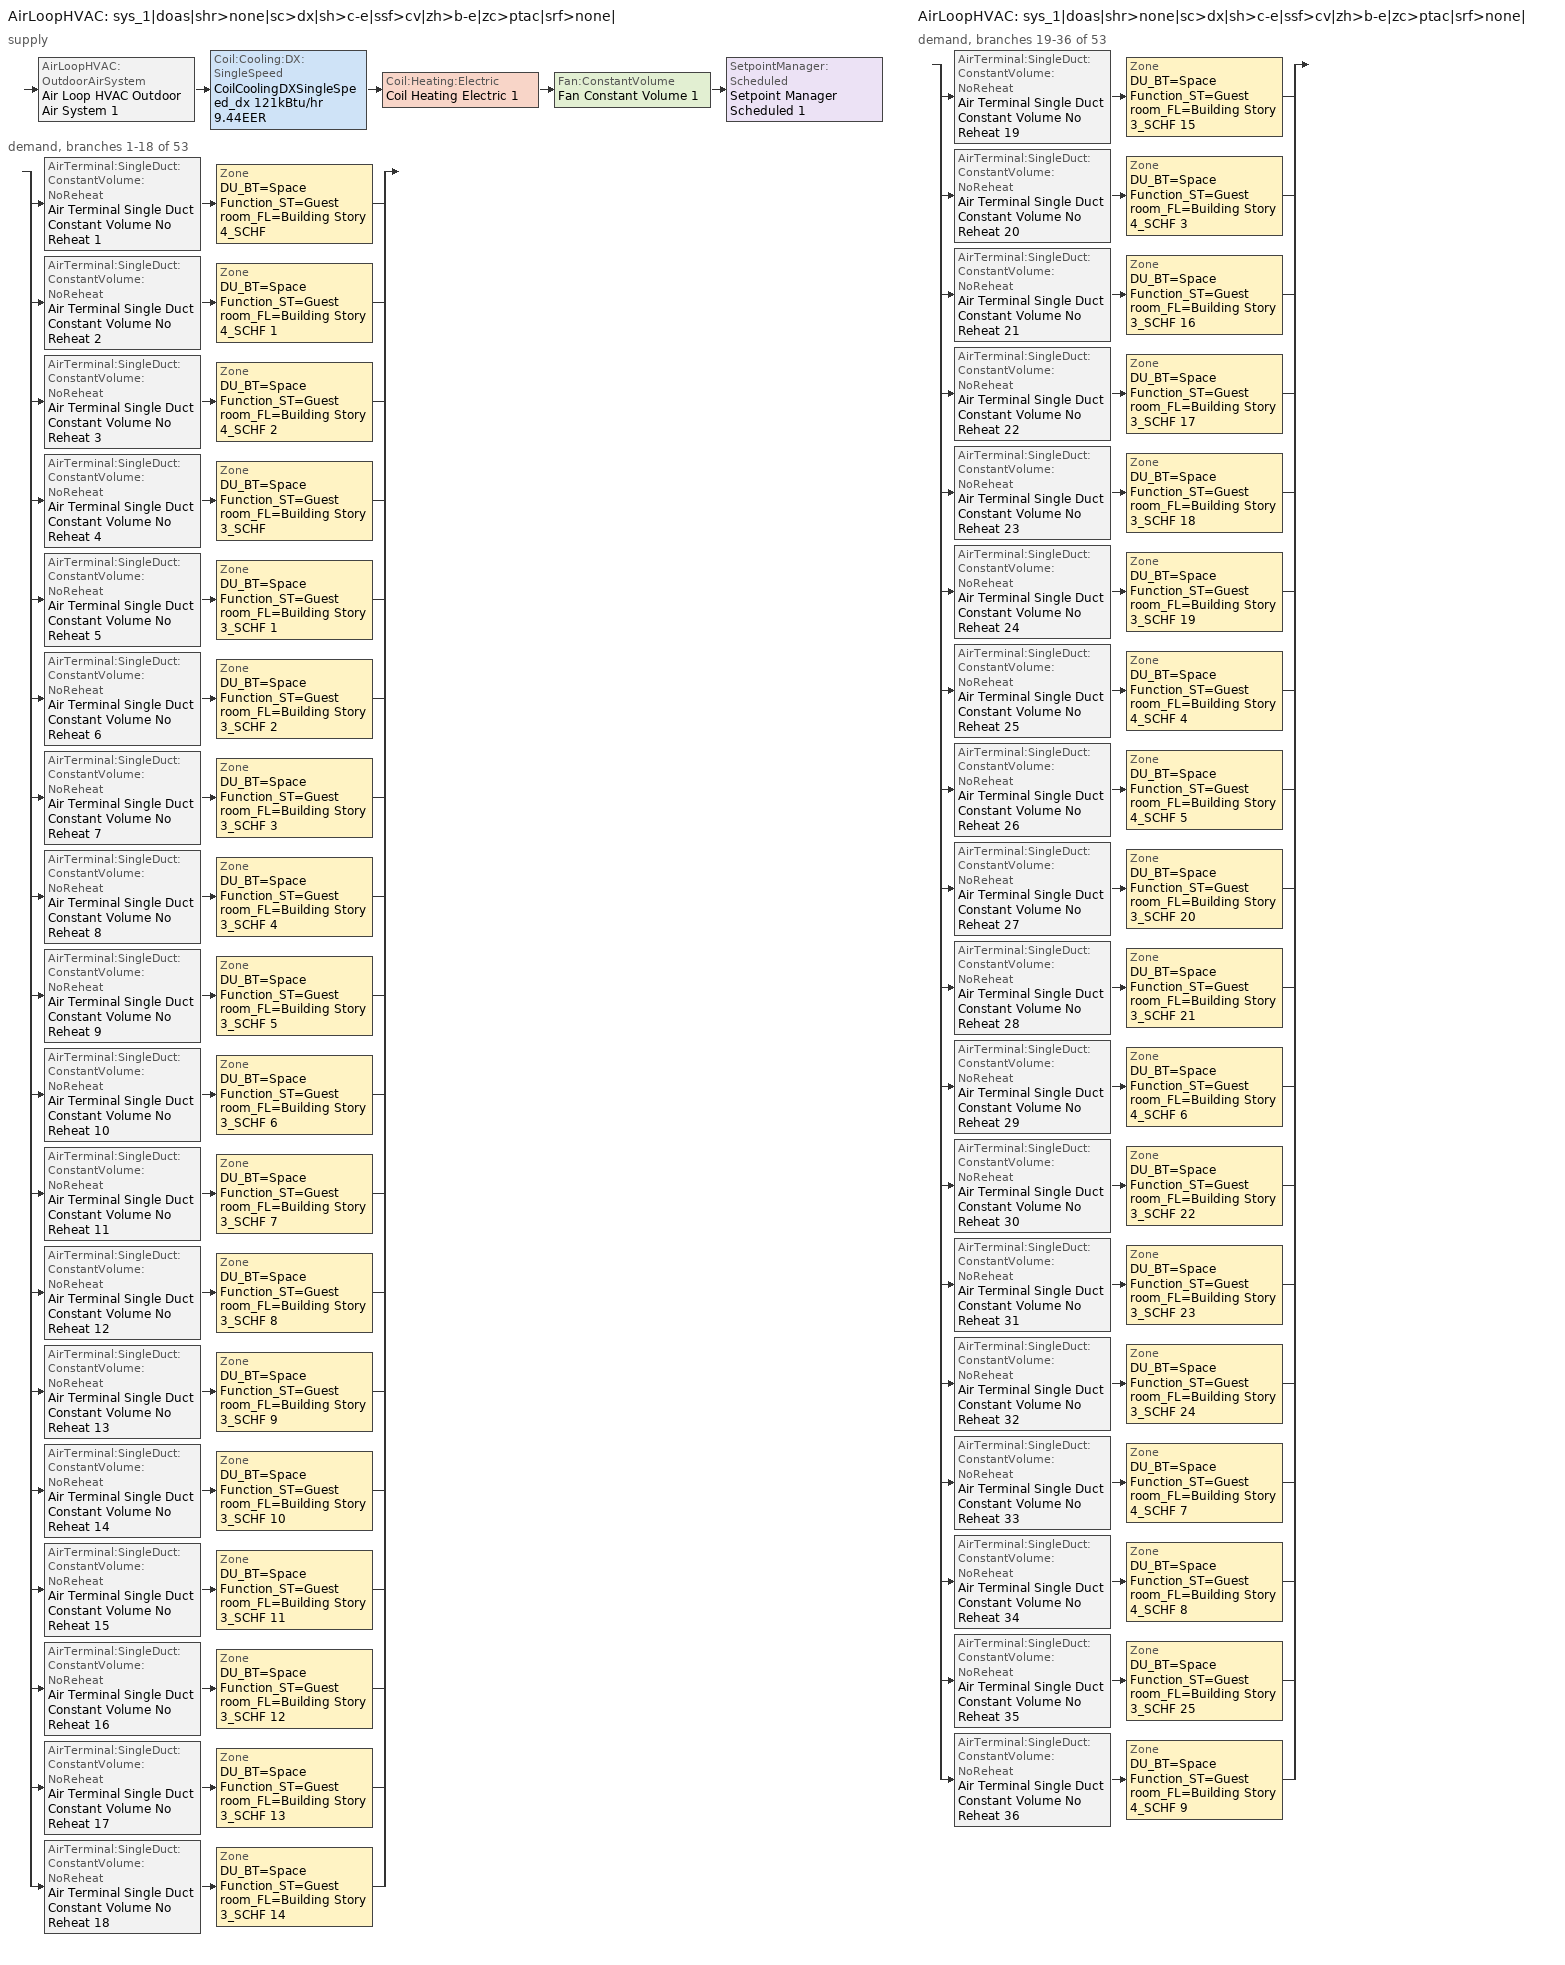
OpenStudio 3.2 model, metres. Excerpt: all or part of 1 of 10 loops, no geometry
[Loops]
AirLoopHVAC 'sys_1|doas|shr>none|sc>dx|sh>c-e|ssf>cv|zh>b-e|zc>ptac|srf>none|'
 supply: AirLoopHVAC:OutdoorAirSystem 'Air Loop HVAC Outdoor Air System 1' > Coil:Cooling:DX:SingleSpeed 'CoilCoolingDXSingleSpeed_dx 121kBtu/hr 9.44EER' > Coil:Heating:Electric 'Coil Heating Electric 1' > Fan:ConstantVolume 'Fan Constant Volume 1' > SetpointManager:Scheduled 'Setpoint Manager Scheduled 1'
 demand, branches 1-18 of 53: split
  | AirTerminal:SingleDuct:ConstantVolume:NoReheat 'Air Terminal Single Duct Constant Volume No Reheat 1' > Zone 'DU_BT=Space Function_ST=Guest room_FL=Building Story 4_SCHF'
  | AirTerminal:SingleDuct:ConstantVolume:NoReheat 'Air Terminal Single Duct Constant Volume No Reheat 2' > Zone 'DU_BT=Space Function_ST=Guest room_FL=Building Story 4_SCHF 1'
  | AirTerminal:SingleDuct:ConstantVolume:NoReheat 'Air Terminal Single Duct Constant Volume No Reheat 3' > Zone 'DU_BT=Space Function_ST=Guest room_FL=Building Story 4_SCHF 2'
  | AirTerminal:SingleDuct:ConstantVolume:NoReheat 'Air Terminal Single Duct Constant Volume No Reheat 4' > Zone 'DU_BT=Space Function_ST=Guest room_FL=Building Story 3_SCHF'
  | AirTerminal:SingleDuct:ConstantVolume:NoReheat 'Air Terminal Single Duct Constant Volume No Reheat 5' > Zone 'DU_BT=Space Function_ST=Guest room_FL=Building Story 3_SCHF 1'
  | AirTerminal:SingleDuct:ConstantVolume:NoReheat 'Air Terminal Single Duct Constant Volume No Reheat 6' > Zone 'DU_BT=Space Function_ST=Guest room_FL=Building Story 3_SCHF 2'
  | AirTerminal:SingleDuct:ConstantVolume:NoReheat 'Air Terminal Single Duct Constant Volume No Reheat 7' > Zone 'DU_BT=Space Function_ST=Guest room_FL=Building Story 3_SCHF 3'
  | AirTerminal:SingleDuct:ConstantVolume:NoReheat 'Air Terminal Single Duct Constant Volume No Reheat 8' > Zone 'DU_BT=Space Function_ST=Guest room_FL=Building Story 3_SCHF 4'
  | AirTerminal:SingleDuct:ConstantVolume:NoReheat 'Air Terminal Single Duct Constant Volume No Reheat 9' > Zone 'DU_BT=Space Function_ST=Guest room_FL=Building Story 3_SCHF 5'
  | AirTerminal:SingleDuct:ConstantVolume:NoReheat 'Air Terminal Single Duct Constant Volume No Reheat 10' > Zone 'DU_BT=Space Function_ST=Guest room_FL=Building Story 3_SCHF 6'
  | AirTerminal:SingleDuct:ConstantVolume:NoReheat 'Air Terminal Single Duct Constant Volume No Reheat 11' > Zone 'DU_BT=Space Function_ST=Guest room_FL=Building Story 3_SCHF 7'
  | AirTerminal:SingleDuct:ConstantVolume:NoReheat 'Air Terminal Single Duct Constant Volume No Reheat 12' > Zone 'DU_BT=Space Function_ST=Guest room_FL=Building Story 3_SCHF 8'
  | AirTerminal:SingleDuct:ConstantVolume:NoReheat 'Air Terminal Single Duct Constant Volume No Reheat 13' > Zone 'DU_BT=Space Function_ST=Guest room_FL=Building Story 3_SCHF 9'
  | AirTerminal:SingleDuct:ConstantVolume:NoReheat 'Air Terminal Single Duct Constant Volume No Reheat 14' > Zone 'DU_BT=Space Function_ST=Guest room_FL=Building Story 3_SCHF 10'
  | AirTerminal:SingleDuct:ConstantVolume:NoReheat 'Air Terminal Single Duct Constant Volume No Reheat 15' > Zone 'DU_BT=Space Function_ST=Guest room_FL=Building Story 3_SCHF 11'
  | AirTerminal:SingleDuct:ConstantVolume:NoReheat 'Air Terminal Single Duct Constant Volume No Reheat 16' > Zone 'DU_BT=Space Function_ST=Guest room_FL=Building Story 3_SCHF 12'
  | AirTerminal:SingleDuct:ConstantVolume:NoReheat 'Air Terminal Single Duct Constant Volume No Reheat 17' > Zone 'DU_BT=Space Function_ST=Guest room_FL=Building Story 3_SCHF 13'
  | AirTerminal:SingleDuct:ConstantVolume:NoReheat 'Air Terminal Single Duct Constant Volume No Reheat 18' > Zone 'DU_BT=Space Function_ST=Guest room_FL=Building Story 3_SCHF 14'
AirLoopHVAC 'sys_1|doas|shr>none|sc>dx|sh>c-e|ssf>cv|zh>b-e|zc>ptac|srf>none|'
 demand, branches 19-36 of 53: split
  | AirTerminal:SingleDuct:ConstantVolume:NoReheat 'Air Terminal Single Duct Constant Volume No Reheat 19' > Zone 'DU_BT=Space Function_ST=Guest room_FL=Building Story 3_SCHF 15'
  | AirTerminal:SingleDuct:ConstantVolume:NoReheat 'Air Terminal Single Duct Constant Volume No Reheat 20' > Zone 'DU_BT=Space Function_ST=Guest room_FL=Building Story 4_SCHF 3'
  | AirTerminal:SingleDuct:ConstantVolume:NoReheat 'Air Terminal Single Duct Constant Volume No Reheat 21' > Zone 'DU_BT=Space Function_ST=Guest room_FL=Building Story 3_SCHF 16'
  | AirTerminal:SingleDuct:ConstantVolume:NoReheat 'Air Terminal Single Duct Constant Volume No Reheat 22' > Zone 'DU_BT=Space Function_ST=Guest room_FL=Building Story 3_SCHF 17'
  | AirTerminal:SingleDuct:ConstantVolume:NoReheat 'Air Terminal Single Duct Constant Volume No Reheat 23' > Zone 'DU_BT=Space Function_ST=Guest room_FL=Building Story 3_SCHF 18'
  | AirTerminal:SingleDuct:ConstantVolume:NoReheat 'Air Terminal Single Duct Constant Volume No Reheat 24' > Zone 'DU_BT=Space Function_ST=Guest room_FL=Building Story 3_SCHF 19'
  | AirTerminal:SingleDuct:ConstantVolume:NoReheat 'Air Terminal Single Duct Constant Volume No Reheat 25' > Zone 'DU_BT=Space Function_ST=Guest room_FL=Building Story 4_SCHF 4'
  | AirTerminal:SingleDuct:ConstantVolume:NoReheat 'Air Terminal Single Duct Constant Volume No Reheat 26' > Zone 'DU_BT=Space Function_ST=Guest room_FL=Building Story 4_SCHF 5'
  | AirTerminal:SingleDuct:ConstantVolume:NoReheat 'Air Terminal Single Duct Constant Volume No Reheat 27' > Zone 'DU_BT=Space Function_ST=Guest room_FL=Building Story 3_SCHF 20'
  | AirTerminal:SingleDuct:ConstantVolume:NoReheat 'Air Terminal Single Duct Constant Volume No Reheat 28' > Zone 'DU_BT=Space Function_ST=Guest room_FL=Building Story 3_SCHF 21'
  | AirTerminal:SingleDuct:ConstantVolume:NoReheat 'Air Terminal Single Duct Constant Volume No Reheat 29' > Zone 'DU_BT=Space Function_ST=Guest room_FL=Building Story 4_SCHF 6'
  | AirTerminal:SingleDuct:ConstantVolume:NoReheat 'Air Terminal Single Duct Constant Volume No Reheat 30' > Zone 'DU_BT=Space Function_ST=Guest room_FL=Building Story 3_SCHF 22'
  | AirTerminal:SingleDuct:ConstantVolume:NoReheat 'Air Terminal Single Duct Constant Volume No Reheat 31' > Zone 'DU_BT=Space Function_ST=Guest room_FL=Building Story 3_SCHF 23'
  | AirTerminal:SingleDuct:ConstantVolume:NoReheat 'Air Terminal Single Duct Constant Volume No Reheat 32' > Zone 'DU_BT=Space Function_ST=Guest room_FL=Building Story 3_SCHF 24'
  | AirTerminal:SingleDuct:ConstantVolume:NoReheat 'Air Terminal Single Duct Constant Volume No Reheat 33' > Zone 'DU_BT=Space Function_ST=Guest room_FL=Building Story 4_SCHF 7'
  | AirTerminal:SingleDuct:ConstantVolume:NoReheat 'Air Terminal Single Duct Constant Volume No Reheat 34' > Zone 'DU_BT=Space Function_ST=Guest room_FL=Building Story 4_SCHF 8'
  | AirTerminal:SingleDuct:ConstantVolume:NoReheat 'Air Terminal Single Duct Constant Volume No Reheat 35' > Zone 'DU_BT=Space Function_ST=Guest room_FL=Building Story 3_SCHF 25'
  | AirTerminal:SingleDuct:ConstantVolume:NoReheat 'Air Terminal Single Duct Constant Volume No Reheat 36' > Zone 'DU_BT=Space Function_ST=Guest room_FL=Building Story 4_SCHF 9'
[Sizing:Zone] Zone Cooling Design Supply Air Temperature Input Method=TemperatureDifference; Zone Cooling Design Supply Air Temperature {C}=14; Zone Cooling Design Supply Air Temperature Difference {deltaC}=11; Zone Heating Design Supply Air Temperature Input Method=TemperatureDifference; Zone Heating Design Supply Air Temperature {C}=40; Zone Heating Design Supply Air Temperature Difference {deltaC}=21; Zone Cooling Design Supply Air Humidity Ratio {kg-H2O/kg-air}=0.0085; Zone Heating Design Supply Air Humidity Ratio {kg-H2O/kg-air}=0.008; Zone Heating Sizing Factor=1.3; Zone Cooling Sizing Factor=1.1; Cooling Design Air Flow Method=DesignDay; Heating Design Air Flow Method=DesignDay; Account for Dedicated Outdoor Air System=No; Dedicated Outdoor Air System Control Strategy=NeutralSupplyAir; Dedicated Outdoor Air Low Setpoint Temperature for Design {C}=autosize; Dedicated Outdoor Air High Setpoint Temperature for Design {C}=autosize
DU_BT=Space Function_ST=Guest room_FL=Building Story 4_SCHF; DU_BT=Space Function_ST=Guest room_FL=Building Story 4_SCHF 1; DU_BT=Space Function_ST=Guest room_FL=Building Story 4_SCHF 2; DU_BT=Space Function_ST=Guest room_FL=Building Story 3_SCHF; DU_BT=Space Function_ST=Guest room_FL=Building Story 3_SCHF 1; DU_BT=Space Function_ST=Guest room_FL=Building Story 3_SCHF 2; DU_BT=Space Function_ST=Guest room_FL=Building Story 3_SCHF 3; DU_BT=Space Function_ST=Guest room_FL=Building Story 3_SCHF 4; DU_BT=Space Function_ST=Guest room_FL=Building Story 3_SCHF 5; DU_BT=Space Function_ST=Guest room_FL=Building Story 3_SCHF 6; DU_BT=Space Function_ST=Guest room_FL=Building Story 3_SCHF 7; DU_BT=Space Function_ST=Guest room_FL=Building Story 3_SCHF 8; DU_BT=Space Function_ST=Guest room_FL=Building Story 3_SCHF 9; DU_BT=Space Function_ST=Guest room_FL=Building Story 3_SCHF 10; DU_BT=Space Function_ST=Guest room_FL=Building Story 3_SCHF 11; DU_BT=Space Function_ST=Guest room_FL=Building Story 3_SCHF 12; DU_BT=Space Function_ST=Guest room_FL=Building Story 3_SCHF 13; DU_BT=Space Function_ST=Guest room_FL=Building Story 3_SCHF 14; DU_BT=Space Function_ST=Guest room_FL=Building Story 3_SCHF 15; DU_BT=Space Function_ST=Guest room_FL=Building Story 4_SCHF 3; DU_BT=Space Function_ST=Guest room_FL=Building Story 3_SCHF 16; DU_BT=Space Function_ST=Guest room_FL=Building Story 3_SCHF 17; DU_BT=Space Function_ST=Guest room_FL=Building Story 3_SCHF 18; DU_BT=Space Function_ST=Guest room_FL=Building Story 3_SCHF 19; DU_BT=Space Function_ST=Guest room_FL=Building Story 4_SCHF 4; DU_BT=Space Function_ST=Guest room_FL=Building Story 4_SCHF 5; DU_BT=Space Function_ST=Guest room_FL=Building Story 3_SCHF 20; DU_BT=Space Function_ST=Guest room_FL=Building Story 3_SCHF 21; DU_BT=Space Function_ST=Guest room_FL=Building Story 4_SCHF 6; DU_BT=Space Function_ST=Guest room_FL=Building Story 3_SCHF 22; DU_BT=Space Function_ST=Guest room_FL=Building Story 3_SCHF 23; DU_BT=Space Function_ST=Guest room_FL=Building Story 3_SCHF 24; DU_BT=Space Function_ST=Guest room_FL=Building Story 4_SCHF 7; DU_BT=Space Function_ST=Guest room_FL=Building Story 4_SCHF 8; DU_BT=Space Function_ST=Guest room_FL=Building Story 3_SCHF 25; DU_BT=Space Function_ST=Guest room_FL=Building Story 4_SCHF 9
[Zone equipment]
DU_BT=Space Function_ST=Guest room_FL=Building Story 4_SCHF: DU_BT=Space Function_ST=Guest room_FL=Building Story 4_SCHF PTAC, Zone HVAC Baseboard Convective Electric 1, Air Terminal Single Duct Constant Volume No Reheat 1
DU_BT=Space Function_ST=Guest room_FL=Building Story 4_SCHF 1: DU_BT=Space Function_ST=Guest room_FL=Building Story 4_SCHF 1 PTAC, Zone HVAC Baseboard Convective Electric 2, Air Terminal Single Duct Constant Volume No Reheat 2
DU_BT=Space Function_ST=Guest room_FL=Building Story 4_SCHF 2: DU_BT=Space Function_ST=Guest room_FL=Building Story 4_SCHF 2 PTAC, Zone HVAC Baseboard Convective Electric 3, Air Terminal Single Duct Constant Volume No Reheat 3
DU_BT=Space Function_ST=Guest room_FL=Building Story 3_SCHF: DU_BT=Space Function_ST=Guest room_FL=Building Story 3_SCHF PTAC, Zone HVAC Baseboard Convective Electric 4, Air Terminal Single Duct Constant Volume No Reheat 4
DU_BT=Space Function_ST=Guest room_FL=Building Story 3_SCHF 1: DU_BT=Space Function_ST=Guest room_FL=Building Story 3_SCHF 1 PTAC, Zone HVAC Baseboard Convective Electric 5, Air Terminal Single Duct Constant Volume No Reheat 5
DU_BT=Space Function_ST=Guest room_FL=Building Story 3_SCHF 2: DU_BT=Space Function_ST=Guest room_FL=Building Story 3_SCHF 2 PTAC, Zone HVAC Baseboard Convective Electric 6, Air Terminal Single Duct Constant Volume No Reheat 6
DU_BT=Space Function_ST=Guest room_FL=Building Story 3_SCHF 3: DU_BT=Space Function_ST=Guest room_FL=Building Story 3_SCHF 3 PTAC, Zone HVAC Baseboard Convective Electric 7, Air Terminal Single Duct Constant Volume No Reheat 7
DU_BT=Space Function_ST=Guest room_FL=Building Story 3_SCHF 4: DU_BT=Space Function_ST=Guest room_FL=Building Story 3_SCHF 4 PTAC, Zone HVAC Baseboard Convective Electric 8, Air Terminal Single Duct Constant Volume No Reheat 8
DU_BT=Space Function_ST=Guest room_FL=Building Story 3_SCHF 5: DU_BT=Space Function_ST=Guest room_FL=Building Story 3_SCHF 5 PTAC, Zone HVAC Baseboard Convective Electric 9, Air Terminal Single Duct Constant Volume No Reheat 9
DU_BT=Space Function_ST=Guest room_FL=Building Story 3_SCHF 6: DU_BT=Space Function_ST=Guest room_FL=Building Story 3_SCHF 6 PTAC, Zone HVAC Baseboard Convective Electric 10, Air Terminal Single Duct Constant Volume No Reheat 10
DU_BT=Space Function_ST=Guest room_FL=Building Story 3_SCHF 7: DU_BT=Space Function_ST=Guest room_FL=Building Story 3_SCHF 7 PTAC, Zone HVAC Baseboard Convective Electric 11, Air Terminal Single Duct Constant Volume No Reheat 11
DU_BT=Space Function_ST=Guest room_FL=Building Story 3_SCHF 8: DU_BT=Space Function_ST=Guest room_FL=Building Story 3_SCHF 8 PTAC, Zone HVAC Baseboard Convective Electric 12, Air Terminal Single Duct Constant Volume No Reheat 12
DU_BT=Space Function_ST=Guest room_FL=Building Story 3_SCHF 9: DU_BT=Space Function_ST=Guest room_FL=Building Story 3_SCHF 9 PTAC, Zone HVAC Baseboard Convective Electric 13, Air Terminal Single Duct Constant Volume No Reheat 13
DU_BT=Space Function_ST=Guest room_FL=Building Story 3_SCHF 10: DU_BT=Space Function_ST=Guest room_FL=Building Story 3_SCHF 10 PTAC, Zone HVAC Baseboard Convective Electric 14, Air Terminal Single Duct Constant Volume No Reheat 14
DU_BT=Space Function_ST=Guest room_FL=Building Story 3_SCHF 11: DU_BT=Space Function_ST=Guest room_FL=Building Story 3_SCHF 11 PTAC, Zone HVAC Baseboard Convective Electric 15, Air Terminal Single Duct Constant Volume No Reheat 15
DU_BT=Space Function_ST=Guest room_FL=Building Story 3_SCHF 12: DU_BT=Space Function_ST=Guest room_FL=Building Story 3_SCHF 12 PTAC, Zone HVAC Baseboard Convective Electric 16, Air Terminal Single Duct Constant Volume No Reheat 16
DU_BT=Space Function_ST=Guest room_FL=Building Story 3_SCHF 13: DU_BT=Space Function_ST=Guest room_FL=Building Story 3_SCHF 13 PTAC, Zone HVAC Baseboard Convective Electric 17, Air Terminal Single Duct Constant Volume No Reheat 17
DU_BT=Space Function_ST=Guest room_FL=Building Story 3_SCHF 14: DU_BT=Space Function_ST=Guest room_FL=Building Story 3_SCHF 14 PTAC, Zone HVAC Baseboard Convective Electric 18, Air Terminal Single Duct Constant Volume No Reheat 18
DU_BT=Space Function_ST=Guest room_FL=Building Story 3_SCHF 15: DU_BT=Space Function_ST=Guest room_FL=Building Story 3_SCHF 15 PTAC, Zone HVAC Baseboard Convective Electric 19, Air Terminal Single Duct Constant Volume No Reheat 19
DU_BT=Space Function_ST=Guest room_FL=Building Story 4_SCHF 3: DU_BT=Space Function_ST=Guest room_FL=Building Story 4_SCHF 3 PTAC, Zone HVAC Baseboard Convective Electric 20, Air Terminal Single Duct Constant Volume No Reheat 20
DU_BT=Space Function_ST=Guest room_FL=Building Story 3_SCHF 16: DU_BT=Space Function_ST=Guest room_FL=Building Story 3_SCHF 16 PTAC, Zone HVAC Baseboard Convective Electric 21, Air Terminal Single Duct Constant Volume No Reheat 21
DU_BT=Space Function_ST=Guest room_FL=Building Story 3_SCHF 17: DU_BT=Space Function_ST=Guest room_FL=Building Story 3_SCHF 17 PTAC, Zone HVAC Baseboard Convective Electric 22, Air Terminal Single Duct Constant Volume No Reheat 22
DU_BT=Space Function_ST=Guest room_FL=Building Story 3_SCHF 18: DU_BT=Space Function_ST=Guest room_FL=Building Story 3_SCHF 18 PTAC, Zone HVAC Baseboard Convective Electric 23, Air Terminal Single Duct Constant Volume No Reheat 23
DU_BT=Space Function_ST=Guest room_FL=Building Story 3_SCHF 19: DU_BT=Space Function_ST=Guest room_FL=Building Story 3_SCHF 19 PTAC, Zone HVAC Baseboard Convective Electric 24, Air Terminal Single Duct Constant Volume No Reheat 24
DU_BT=Space Function_ST=Guest room_FL=Building Story 4_SCHF 4: DU_BT=Space Function_ST=Guest room_FL=Building Story 4_SCHF 4 PTAC, Zone HVAC Baseboard Convective Electric 25, Air Terminal Single Duct Constant Volume No Reheat 25
DU_BT=Space Function_ST=Guest room_FL=Building Story 4_SCHF 5: DU_BT=Space Function_ST=Guest room_FL=Building Story 4_SCHF 5 PTAC, Zone HVAC Baseboard Convective Electric 26, Air Terminal Single Duct Constant Volume No Reheat 26
DU_BT=Space Function_ST=Guest room_FL=Building Story 3_SCHF 20: DU_BT=Space Function_ST=Guest room_FL=Building Story 3_SCHF 20 PTAC, Zone HVAC Baseboard Convective Electric 27, Air Terminal Single Duct Constant Volume No Reheat 27
DU_BT=Space Function_ST=Guest room_FL=Building Story 3_SCHF 21: DU_BT=Space Function_ST=Guest room_FL=Building Story 3_SCHF 21 PTAC, Zone HVAC Baseboard Convective Electric 28, Air Terminal Single Duct Constant Volume No Reheat 28
DU_BT=Space Function_ST=Guest room_FL=Building Story 4_SCHF 6: DU_BT=Space Function_ST=Guest room_FL=Building Story 4_SCHF 6 PTAC, Zone HVAC Baseboard Convective Electric 29, Air Terminal Single Duct Constant Volume No Reheat 29
DU_BT=Space Function_ST=Guest room_FL=Building Story 3_SCHF 22: DU_BT=Space Function_ST=Guest room_FL=Building Story 3_SCHF 22 PTAC, Zone HVAC Baseboard Convective Electric 30, Air Terminal Single Duct Constant Volume No Reheat 30
DU_BT=Space Function_ST=Guest room_FL=Building Story 3_SCHF 23: DU_BT=Space Function_ST=Guest room_FL=Building Story 3_SCHF 23 PTAC, Zone HVAC Baseboard Convective Electric 31, Air Terminal Single Duct Constant Volume No Reheat 31
DU_BT=Space Function_ST=Guest room_FL=Building Story 3_SCHF 24: DU_BT=Space Function_ST=Guest room_FL=Building Story 3_SCHF 24 PTAC, Zone HVAC Baseboard Convective Electric 32, Air Terminal Single Duct Constant Volume No Reheat 32
DU_BT=Space Function_ST=Guest room_FL=Building Story 4_SCHF 7: DU_BT=Space Function_ST=Guest room_FL=Building Story 4_SCHF 7 PTAC, Zone HVAC Baseboard Convective Electric 33, Air Terminal Single Duct Constant Volume No Reheat 33
DU_BT=Space Function_ST=Guest room_FL=Building Story 4_SCHF 8: DU_BT=Space Function_ST=Guest room_FL=Building Story 4_SCHF 8 PTAC, Zone HVAC Baseboard Convective Electric 34, Air Terminal Single Duct Constant Volume No Reheat 34
DU_BT=Space Function_ST=Guest room_FL=Building Story 3_SCHF 25: DU_BT=Space Function_ST=Guest room_FL=Building Story 3_SCHF 25 PTAC, Zone HVAC Baseboard Convective Electric 35, Air Terminal Single Duct Constant Volume No Reheat 35
DU_BT=Space Function_ST=Guest room_FL=Building Story 4_SCHF 9: DU_BT=Space Function_ST=Guest room_FL=Building Story 4_SCHF 9 PTAC, Zone HVAC Baseboard Convective Electric 36, Air Terminal Single Duct Constant Volume No Reheat 36
[AirLoopHVAC]
sys_1|doas|shr>none|sc>dx|sh>c-e|ssf>cv|zh>b-e|zc>ptac|srf>none|: Availability Schedule=sys_1|doas|shr>none|sc>dx|sh>c-e|ssf>cv|zh>b-e|zc>ptac|srf>none| Occ Sch; Design Supply Air Flow Rate {m3/s}=autosize; Design Return Air Flow Fraction of Supply Air Flow=1
[Sizing:System]
sys_1|doas|shr>none|sc>dx|sh>c-e|ssf>cv|zh>b-e|zc>ptac|srf>none|: Type of Load to Size On=VentilationRequirement; Design Outdoor Air Flow Rate {m3/s}=Autosize; Central Heating Maximum System Air Flow Ratio=1; Preheat Design Temperature {C}=7; Preheat Design Humidity Ratio {kg-H2O/kg-Air}=0.008; Precool Design Temperature {C}=13; Precool Design Humidity Ratio {kg-H2O/kg-Air}=0.008; Central Cooling Design Supply Air Temperature {C}=13; Central Heating Design Supply Air Temperature {C}=43; Sizing Option=NonCoincident; 100% Outdoor Air in Cooling=Yes; 100% Outdoor Air in Heating=Yes; Central Cooling Design Supply Air Humidity Ratio {kg-H2O/kg-Air}=0.0085; Central Heating Design Supply Air Humidity Ratio {kg-H2O/kg-Air}=0.008; Cooling Design Air Flow Method=DesignDay; Cooling Design Air Flow Rate {m3/s}=0; Heating Design Air Flow Method=DesignDay; Heating Design Air Flow Rate {m3/s}=0; System Outdoor Air Method=ZoneSum; Zone Maximum Outdoor Air Fraction=1; Cooling Supply Air Flow Rate Per Floor Area {m3/s-m2}=0.00996765; Cooling Fraction of Autosized Cooling Supply Air Flow Rate=1; Cooling Supply Air Flow Rate Per Unit Cooling Capacity {m3/s-W}=3.94755e-05; Heating Supply Air Flow Rate Per Floor Area {m3/s-m2}=0.00996765; Heating Fraction of Autosized Heating Supply Air Flow Rate=1; Heating Fraction of Autosized Cooling Supply Air Flow Rate=1; Heating Supply Air Flow Rate Per Unit Heating Capacity {m3/s-W}=3.15882e-05; Cooling Design Capacity Method=CoolingDesignCapacity; Cooling Design Capacity {W}=autosize; Cooling Design Capacity Per Floor Area {W/m2}=234.7; Fraction of Autosized Cooling Design Capacity=1; Heating Design Capacity Method=HeatingDesignCapacity; Heating Design Capacity {W}=autosize; Heating Design Capacity Per Floor Area {W/m2}=157; Fraction of Autosized Heating Design Capacity=1; Central Cooling Capacity Control Method=OnOff
[Fan:ConstantVolume] Availability Schedule=Always On Discrete; Fan Total Efficiency=0.39975; Pressure Rise {Pa}=640; Maximum Flow Rate {m3/s}=AutoSize; Motor Efficiency=0.615
Fan Constant Volume 1; Fan Constant Volume 2; Fan Constant Volume 3; Fan Constant Volume 4; Fan Constant Volume 5; Fan Constant Volume 6; Fan Constant Volume 7; Fan Constant Volume 8; Fan Constant Volume 9; Fan Constant Volume 10; Fan Constant Volume 11; Fan Constant Volume 12; Fan Constant Volume 13; Fan Constant Volume 14; Fan Constant Volume 15; Fan Constant Volume 16; Fan Constant Volume 17; Fan Constant Volume 18; Fan Constant Volume 19; Fan Constant Volume 20; Fan Constant Volume 21; Fan Constant Volume 22; Fan Constant Volume 23; Fan Constant Volume 24; Fan Constant Volume 25; Fan Constant Volume 26; Fan Constant Volume 27; Fan Constant Volume 28; Fan Constant Volume 29; Fan Constant Volume 30; Fan Constant Volume 31; Fan Constant Volume 32; Fan Constant Volume 33; Fan Constant Volume 34; Fan Constant Volume 35; Fan Constant Volume 36; Fan Constant Volume 37
[Coil:Heating:Electric]
Name | Availability Schedule
Coil Heating Electric 1 | Always On Discrete
Coil Heating Electric 2; Coil Heating Electric 3; Coil Heating Electric 4; Coil Heating Electric 5; Coil Heating Electric 6; Coil Heating Electric 7; Coil Heating Electric 8; Coil Heating Electric 9; Coil Heating Electric 10; Coil Heating Electric 11; Coil Heating Electric 12; Coil Heating Electric 13; Coil Heating Electric 14; Coil Heating Electric 15; Coil Heating Electric 16; Coil Heating Electric 17; Coil Heating Electric 18; Coil Heating Electric 19; Coil Heating Electric 20; Coil Heating Electric 21; Coil Heating Electric 22; Coil Heating Electric 23; Coil Heating Electric 24; Coil Heating Electric 25; Coil Heating Electric 26; Coil Heating Electric 27; Coil Heating Electric 28; Coil Heating Electric 29; Coil Heating Electric 30; Coil Heating Electric 31; Coil Heating Electric 32; Coil Heating Electric 33; Coil Heating Electric 34; Coil Heating Electric 35; Coil Heating Electric 36; Coil Heating Electric 37 | ON_OFF_ALWAYS_OFF
[Coil:Cooling:DX:SingleSpeed] Availability Schedule=Always On Discrete; Rated Total Cooling Capacity {W}=autosize; Rated Sensible Heat Ratio=autosize; Rated Air Flow Rate {m3/s}=autosize; Rated Evaporator Fan Power Per Volume Flow Rate {W/(m3/s)}=773.3; Total Cooling Capacity Function of Temperature Curve=DXCOOL-NECB2011-REF-CAPFT; Total Cooling Capacity Function of Flow Fraction Curve=DXCOOL-NECB2011-REF-CAPFFLOW; Energy Input Ratio Function of Temperature Curve=DXCOOL-NECB2011-REF-COOLEIRFT; Energy Input Ratio Function of Flow Fraction Curve=DXCOOL-NECB2011-REF-COOLEIRFFLOW; Part Load Fraction Correlation Curve=DXCOOL-NECB2011-REF-COOLPLFFPLR; Minimum Outdoor Dry-Bulb Temperature for Compressor Operation {C}=-25; Condenser Type=AirCooled; Evaporative Condenser Effectiveness=0; Evaporative Condenser Air Flow Rate {m3/s}=Autosize; Evaporative Condenser Pump Rated Power Consumption {W}=Autosize; Crankcase Heater Capacity {W}=0; Maximum Outdoor Dry-Bulb Temperature for Crankcase Heater Operation {C}=0; Basin Heater Capacity {W/K}=0; Basin Heater Setpoint Temperature {C}=10
Name | Rated COP {W/W}
CoilCoolingDXSingleSpeed_dx 121kBtu/hr 9.44EER | 3.27943
Coil Cooling DX Single Speed 1 14kBtu/hr 9.6EER | 3.32568
Coil Cooling DX Single Speed 2 14kBtu/hr 9.5EER | 3.30819
Coil Cooling DX Single Speed 3 14kBtu/hr 9.5EER; Coil Cooling DX Single Speed 26 14kBtu/hr 9.5EER; Coil Cooling DX Single Speed 29 14kBtu/hr 9.5EER; Coil Cooling DX Single Speed 33 14kBtu/hr 9.5EER | 3.30816
Coil Cooling DX Single Speed 4 3kBtu/hr 11.0EER; Coil Cooling DX Single Speed 5 3kBtu/hr 11.0EER; Coil Cooling DX Single Speed 6 3kBtu/hr 11.0EER; Coil Cooling DX Single Speed 7 3kBtu/hr 11.0EER; Coil Cooling DX Single Speed 8 3kBtu/hr 11.0EER; Coil Cooling DX Single Speed 9 3kBtu/hr 11.0EER; Coil Cooling DX Single Speed 10 3kBtu/hr 11.0EER; Coil Cooling DX Single Speed 11 3kBtu/hr 11.0EER; Coil Cooling DX Single Speed 12 3kBtu/hr 11.0EER; Coil Cooling DX Single Speed 13 3kBtu/hr 11.0EER; Coil Cooling DX Single Speed 14 3kBtu/hr 11.0EER; Coil Cooling DX Single Speed 15 3kBtu/hr 11.0EER; Coil Cooling DX Single Speed 16 6kBtu/hr 11.0EER; Coil Cooling DX Single Speed 17 3kBtu/hr 11.0EER; Coil Cooling DX Single Speed 18 3kBtu/hr 11.0EER; Coil Cooling DX Single Speed 19 6kBtu/hr 11.0EER; Coil Cooling DX Single Speed 21 3kBtu/hr 11.0EER; Coil Cooling DX Single Speed 22 3kBtu/hr 11.0EER; Coil Cooling DX Single Speed 24 6kBtu/hr 11.0EER; Coil Cooling DX Single Speed 27 6kBtu/hr 11.0EER; Coil Cooling DX Single Speed 28 6kBtu/hr 11.0EER; Coil Cooling DX Single Speed 30 5kBtu/hr 11.0EER; Coil Cooling DX Single Speed 32 6kBtu/hr 11.0EER | 3.80183
Coil Cooling DX Single Speed 20 14kBtu/hr 9.5EER | 3.31382
Coil Cooling DX Single Speed 23 20kBtu/hr 9.3EER; Coil Cooling DX Single Speed 25 23kBtu/hr 9.3EER; Coil Cooling DX Single Speed 31 19kBtu/hr 9.3EER; Coil Cooling DX Single Speed 35 18kBtu/hr 9.3EER | 3.23448
Coil Cooling DX Single Speed 34 14kBtu/hr 9.5EER | 3.30837
Coil Cooling DX Single Speed 36 14kBtu/hr 9.5EER | 3.30883
[Controller:OutdoorAir]
Controller Outdoor Air 1: Minimum Outdoor Air Flow Rate {m3/s}=autosize; Maximum Outdoor Air Flow Rate {m3/s}=Autosize; Economizer Control Type=NoEconomizer; Economizer Control Action Type=ModulateFlow; Economizer Maximum Limit Dry-Bulb Temperature {C}=28; Economizer Maximum Limit Enthalpy {J/kg}=64000; Economizer Minimum Limit Dry-Bulb Temperature {C}=-100; Lockout Type=NoLockout; Minimum Limit Type=FixedMinimum; Minimum Outdoor Air Schedule=sys_1|doas|shr>none|sc>dx|sh>c-e|ssf>cv|zh>b-e|zc>ptac|srf>none| Occ Sch; Controller Mechanical Ventilation=Controller Mechanical Ventilation 1; High Humidity Control=No; Heat Recovery Bypass Control Type=BypassWhenWithinEconomizerLimits
[Controller:MechanicalVentilation]
Controller Mechanical Ventilation 1: Availability Schedule=Always On Discrete; System Outdoor Air Method=ZoneSum
[AirLoopHVAC:OutdoorAirSystem]
Air Loop HVAC Outdoor Air System 1: Controller=Controller Outdoor Air 1
[SetpointManager:Scheduled]
Setpoint Manager Scheduled 1: Control Variable=Temperature; Schedule=Makeup-Air Unit Supply Air Temp
[ZoneHVAC:PackagedTerminalAirConditioner] Availability Schedule=Always On Discrete; Supply Air Flow Rate During Cooling Operation {m3/s}=Autosize; Supply Air Flow Rate During Heating Operation {m3/s}=Autosize; Supply Air Flow Rate When No Cooling or Heating is Needed {m3/s}=Autosize; Outdoor Air Flow Rate During Cooling Operation {m3/s}=1e-05; Outdoor Air Flow Rate During Heating Operation {m3/s}=1e-05; Outdoor Air Flow Rate When No Cooling or Heating is Needed {m3/s}=1e-05; Fan Placement=DrawThrough
Name | Supply Air Fan | Heating Coil | Cooling Coil
DU_BT=Space Function_ST=Guest room_FL=Building Story 4_SCHF PTAC | Fan Constant Volume 2 | Coil Heating Electric 2 | Coil Cooling DX Single Speed 1 14kBtu/hr 9.6EER
DU_BT=Space Function_ST=Guest room_FL=Building Story 4_SCHF 1 PTAC | Fan Constant Volume 3 | Coil Heating Electric 3 | Coil Cooling DX Single Speed 2 14kBtu/hr 9.5EER
DU_BT=Space Function_ST=Guest room_FL=Building Story 4_SCHF 2 PTAC | Fan Constant Volume 4 | Coil Heating Electric 4 | Coil Cooling DX Single Speed 3 14kBtu/hr 9.5EER
DU_BT=Space Function_ST=Guest room_FL=Building Story 3_SCHF PTAC | Fan Constant Volume 5 | Coil Heating Electric 5 | Coil Cooling DX Single Speed 4 3kBtu/hr 11.0EER
DU_BT=Space Function_ST=Guest room_FL=Building Story 3_SCHF 1 PTAC | Fan Constant Volume 6 | Coil Heating Electric 6 | Coil Cooling DX Single Speed 5 3kBtu/hr 11.0EER
DU_BT=Space Function_ST=Guest room_FL=Building Story 3_SCHF 2 PTAC | Fan Constant Volume 7 | Coil Heating Electric 7 | Coil Cooling DX Single Speed 6 3kBtu/hr 11.0EER
DU_BT=Space Function_ST=Guest room_FL=Building Story 3_SCHF 3 PTAC | Fan Constant Volume 8 | Coil Heating Electric 8 | Coil Cooling DX Single Speed 7 3kBtu/hr 11.0EER
DU_BT=Space Function_ST=Guest room_FL=Building Story 3_SCHF 4 PTAC | Fan Constant Volume 9 | Coil Heating Electric 9 | Coil Cooling DX Single Speed 8 3kBtu/hr 11.0EER
DU_BT=Space Function_ST=Guest room_FL=Building Story 3_SCHF 5 PTAC | Fan Constant Volume 10 | Coil Heating Electric 10 | Coil Cooling DX Single Speed 9 3kBtu/hr 11.0EER
DU_BT=Space Function_ST=Guest room_FL=Building Story 3_SCHF 6 PTAC | Fan Constant Volume 11 | Coil Heating Electric 11 | Coil Cooling DX Single Speed 10 3kBtu/hr 11.0EER
DU_BT=Space Function_ST=Guest room_FL=Building Story 3_SCHF 7 PTAC | Fan Constant Volume 12 | Coil Heating Electric 12 | Coil Cooling DX Single Speed 11 3kBtu/hr 11.0EER
DU_BT=Space Function_ST=Guest room_FL=Building Story 3_SCHF 8 PTAC | Fan Constant Volume 13 | Coil Heating Electric 13 | Coil Cooling DX Single Speed 12 3kBtu/hr 11.0EER
DU_BT=Space Function_ST=Guest room_FL=Building Story 3_SCHF 9 PTAC | Fan Constant Volume 14 | Coil Heating Electric 14 | Coil Cooling DX Single Speed 13 3kBtu/hr 11.0EER
DU_BT=Space Function_ST=Guest room_FL=Building Story 3_SCHF 10 PTAC | Fan Constant Volume 15 | Coil Heating Electric 15 | Coil Cooling DX Single Speed 14 3kBtu/hr 11.0EER
DU_BT=Space Function_ST=Guest room_FL=Building Story 3_SCHF 11 PTAC | Fan Constant Volume 16 | Coil Heating Electric 16 | Coil Cooling DX Single Speed 15 3kBtu/hr 11.0EER
DU_BT=Space Function_ST=Guest room_FL=Building Story 3_SCHF 12 PTAC | Fan Constant Volume 17 | Coil Heating Electric 17 | Coil Cooling DX Single Speed 16 6kBtu/hr 11.0EER
DU_BT=Space Function_ST=Guest room_FL=Building Story 3_SCHF 13 PTAC | Fan Constant Volume 18 | Coil Heating Electric 18 | Coil Cooling DX Single Speed 17 3kBtu/hr 11.0EER
DU_BT=Space Function_ST=Guest room_FL=Building Story 3_SCHF 14 PTAC | Fan Constant Volume 19 | Coil Heating Electric 19 | Coil Cooling DX Single Speed 18 3kBtu/hr 11.0EER
DU_BT=Space Function_ST=Guest room_FL=Building Story 3_SCHF 15 PTAC | Fan Constant Volume 20 | Coil Heating Electric 20 | Coil Cooling DX Single Speed 19 6kBtu/hr 11.0EER
DU_BT=Space Function_ST=Guest room_FL=Building Story 4_SCHF 3 PTAC | Fan Constant Volume 21 | Coil Heating Electric 21 | Coil Cooling DX Single Speed 20 14kBtu/hr 9.5EER
DU_BT=Space Function_ST=Guest room_FL=Building Story 3_SCHF 16 PTAC | Fan Constant Volume 22 | Coil Heating Electric 22 | Coil Cooling DX Single Speed 21 3kBtu/hr 11.0EER
DU_BT=Space Function_ST=Guest room_FL=Building Story 3_SCHF 17 PTAC | Fan Constant Volume 23 | Coil Heating Electric 23 | Coil Cooling DX Single Speed 22 3kBtu/hr 11.0EER
DU_BT=Space Function_ST=Guest room_FL=Building Story 3_SCHF 18 PTAC | Fan Constant Volume 24 | Coil Heating Electric 24 | Coil Cooling DX Single Speed 23 20kBtu/hr 9.3EER
DU_BT=Space Function_ST=Guest room_FL=Building Story 3_SCHF 19 PTAC | Fan Constant Volume 25 | Coil Heating Electric 25 | Coil Cooling DX Single Speed 24 6kBtu/hr 11.0EER
DU_BT=Space Function_ST=Guest room_FL=Building Story 4_SCHF 4 PTAC | Fan Constant Volume 26 | Coil Heating Electric 26 | Coil Cooling DX Single Speed 25 23kBtu/hr 9.3EER
DU_BT=Space Function_ST=Guest room_FL=Building Story 4_SCHF 5 PTAC | Fan Constant Volume 27 | Coil Heating Electric 27 | Coil Cooling DX Single Speed 26 14kBtu/hr 9.5EER
DU_BT=Space Function_ST=Guest room_FL=Building Story 3_SCHF 20 PTAC | Fan Constant Volume 28 | Coil Heating Electric 28 | Coil Cooling DX Single Speed 27 6kBtu/hr 11.0EER
DU_BT=Space Function_ST=Guest room_FL=Building Story 3_SCHF 21 PTAC | Fan Constant Volume 29 | Coil Heating Electric 29 | Coil Cooling DX Single Speed 28 6kBtu/hr 11.0EER
DU_BT=Space Function_ST=Guest room_FL=Building Story 4_SCHF 6 PTAC | Fan Constant Volume 30 | Coil Heating Electric 30 | Coil Cooling DX Single Speed 29 14kBtu/hr 9.5EER
DU_BT=Space Function_ST=Guest room_FL=Building Story 3_SCHF 22 PTAC | Fan Constant Volume 31 | Coil Heating Electric 31 | Coil Cooling DX Single Speed 30 5kBtu/hr 11.0EER
DU_BT=Space Function_ST=Guest room_FL=Building Story 3_SCHF 23 PTAC | Fan Constant Volume 32 | Coil Heating Electric 32 | Coil Cooling DX Single Speed 31 19kBtu/hr 9.3EER
DU_BT=Space Function_ST=Guest room_FL=Building Story 3_SCHF 24 PTAC | Fan Constant Volume 33 | Coil Heating Electric 33 | Coil Cooling DX Single Speed 32 6kBtu/hr 11.0EER
DU_BT=Space Function_ST=Guest room_FL=Building Story 4_SCHF 7 PTAC | Fan Constant Volume 34 | Coil Heating Electric 34 | Coil Cooling DX Single Speed 33 14kBtu/hr 9.5EER
DU_BT=Space Function_ST=Guest room_FL=Building Story 4_SCHF 8 PTAC | Fan Constant Volume 35 | Coil Heating Electric 35 | Coil Cooling DX Single Speed 34 14kBtu/hr 9.5EER
DU_BT=Space Function_ST=Guest room_FL=Building Story 3_SCHF 25 PTAC | Fan Constant Volume 36 | Coil Heating Electric 36 | Coil Cooling DX Single Speed 35 18kBtu/hr 9.3EER
DU_BT=Space Function_ST=Guest room_FL=Building Story 4_SCHF 9 PTAC | Fan Constant Volume 37 | Coil Heating Electric 37 | Coil Cooling DX Single Speed 36 14kBtu/hr 9.5EER
[ZoneHVAC:Baseboard:Convective:Electric] Availability Schedule=Always On Discrete; Nominal Capacity {W}=autosize; Efficiency=1
Zone HVAC Baseboard Convective Electric 1; Zone HVAC Baseboard Convective Electric 2; Zone HVAC Baseboard Convective Electric 3; Zone HVAC Baseboard Convective Electric 4; Zone HVAC Baseboard Convective Electric 5; Zone HVAC Baseboard Convective Electric 6; Zone HVAC Baseboard Convective Electric 7; Zone HVAC Baseboard Convective Electric 8; Zone HVAC Baseboard Convective Electric 9; Zone HVAC Baseboard Convective Electric 10; Zone HVAC Baseboard Convective Electric 11; Zone HVAC Baseboard Convective Electric 12; Zone HVAC Baseboard Convective Electric 13; Zone HVAC Baseboard Convective Electric 14; Zone HVAC Baseboard Convective Electric 15; Zone HVAC Baseboard Convective Electric 16; Zone HVAC Baseboard Convective Electric 17; Zone HVAC Baseboard Convective Electric 18; Zone HVAC Baseboard Convective Electric 19; Zone HVAC Baseboard Convective Electric 20; Zone HVAC Baseboard Convective Electric 21; Zone HVAC Baseboard Convective Electric 22; Zone HVAC Baseboard Convective Electric 23; Zone HVAC Baseboard Convective Electric 24; Zone HVAC Baseboard Convective Electric 25; Zone HVAC Baseboard Convective Electric 26; Zone HVAC Baseboard Convective Electric 27; Zone HVAC Baseboard Convective Electric 28; Zone HVAC Baseboard Convective Electric 29; Zone HVAC Baseboard Convective Electric 30; Zone HVAC Baseboard Convective Electric 31; Zone HVAC Baseboard Convective Electric 32; Zone HVAC Baseboard Convective Electric 33; Zone HVAC Baseboard Convective Electric 34; Zone HVAC Baseboard Convective Electric 35; Zone HVAC Baseboard Convective Electric 36
[AirTerminal:SingleDuct:ConstantVolume:NoReheat] Availability Schedule=Always On Discrete; Maximum Air Flow Rate {m3/s}=AutoSize
Air Terminal Single Duct Constant Volume No Reheat 1; Air Terminal Single Duct Constant Volume No Reheat 2; Air Terminal Single Duct Constant Volume No Reheat 3; Air Terminal Single Duct Constant Volume No Reheat 4; Air Terminal Single Duct Constant Volume No Reheat 5; Air Terminal Single Duct Constant Volume No Reheat 6; Air Terminal Single Duct Constant Volume No Reheat 7; Air Terminal Single Duct Constant Volume No Reheat 8; Air Terminal Single Duct Constant Volume No Reheat 9; Air Terminal Single Duct Constant Volume No Reheat 10; Air Terminal Single Duct Constant Volume No Reheat 11; Air Terminal Single Duct Constant Volume No Reheat 12; Air Terminal Single Duct Constant Volume No Reheat 13; Air Terminal Single Duct Constant Volume No Reheat 14; Air Terminal Single Duct Constant Volume No Reheat 15; Air Terminal Single Duct Constant Volume No Reheat 16; Air Terminal Single Duct Constant Volume No Reheat 17; Air Terminal Single Duct Constant Volume No Reheat 18; Air Terminal Single Duct Constant Volume No Reheat 19; Air Terminal Single Duct Constant Volume No Reheat 20; Air Terminal Single Duct Constant Volume No Reheat 21; Air Terminal Single Duct Constant Volume No Reheat 22; Air Terminal Single Duct Constant Volume No Reheat 23; Air Terminal Single Duct Constant Volume No Reheat 24; Air Terminal Single Duct Constant Volume No Reheat 25; Air Terminal Single Duct Constant Volume No Reheat 26; Air Terminal Single Duct Constant Volume No Reheat 27; Air Terminal Single Duct Constant Volume No Reheat 28; Air Terminal Single Duct Constant Volume No Reheat 29; Air Terminal Single Duct Constant Volume No Reheat 30; Air Terminal Single Duct Constant Volume No Reheat 31; Air Terminal Single Duct Constant Volume No Reheat 32; Air Terminal Single Duct Constant Volume No Reheat 33; Air Terminal Single Duct Constant Volume No Reheat 34; Air Terminal Single Duct Constant Volume No Reheat 35; Air Terminal Single Duct Constant Volume No Reheat 36
[Schedule:Ruleset]
Name | Default Day Schedule | Summer Design Day Schedule | Winter Design Day Schedule
ON_OFF_ALWAYS_OFF | Schedule Day 3
Makeup-Air Unit Supply Air Temp | Makeup Air Unit Supply Air Temp Default
sys_1|doas|shr>none|sc>dx|sh>c-e|ssf>cv|zh>b-e|zc>ptac|srf>none| Occ Sch | sys_1|doas|shr>none|sc>dx|sh>c-e|ssf>cv|zh>b-e|zc>ptac|srf>none| Occ Sch Default | sys_1|doas|shr>none|sc>dx|sh>c-e|ssf>cv|zh>b-e|zc>ptac|srf>none| Occ Sch Summer Design Day | sys_1|doas|shr>none|sc>dx|sh>c-e|ssf>cv|zh>b-e|zc>ptac|srf>none| Occ Sch Winter Design Day
[Schedule:Day]
Schedule Day 3; wkdON_OFF_ALWAYS_OFF 1; satON_OFF_ALWAYS_OFF 1; sunON_OFF_ALWAYS_OFF 1: 1, 0, 0, 2, 0, 0, 3, 0, 0, 4, 0, 0, 5, 0, 0, 6, 0, 0, 7, 0, 0, 8, 0, 0, 9, 0, 0, 10, 0, 0, 11, 0, 0, 12, 0, 0, 13, 0, 0, 14, 0, 0, 15, 0, 0, 16, 0, 0, 17, 0, 0, 18, 0, 0, 19, 0, 0, 20, 0, 0, 21, 0, 0, 22, 0, 0, 23, 0, 0, 24, 0, 0
Makeup Air Unit Supply Air Temp Default: 24, 0, 20
sys_1|doas|shr>none|sc>dx|sh>c-e|ssf>cv|zh>b-e|zc>ptac|srf>none| Occ Sch Default: 10, 0, 1, 16, 0, 0, 24, 0, 1
sys_1|doas|shr>none|sc>dx|sh>c-e|ssf>cv|zh>b-e|zc>ptac|srf>none| Occ Sch Winter Design Day; sys_1|doas|shr>none|sc>dx|sh>c-e|ssf>cv|zh>b-e|zc>ptac|srf>none| Occ Sch Summer Design Day: 24, 0, 1
[Schedule:Rule] Schedule Ruleset=ON_OFF_ALWAYS_OFF; Date Specification Type=DateRange; Start Month=1; Start Day=1; End Month=12; End Day=31
Name | Rule Order | Day Schedule | Apply Sunday | Apply Monday | Apply Tuesday | Apply Wednesday | Apply Thursday | Apply Friday | Apply Saturday
wkdON_OFF_ALWAYS_OFF rule | 2 | wkdON_OFF_ALWAYS_OFF 1 | No | Yes | Yes | Yes | Yes | Yes | No
satON_OFF_ALWAYS_OFFrule | 1 | satON_OFF_ALWAYS_OFF 1 | No | No | No | No | No | No | Yes
sunON_OFF_ALWAYS_OFFrule | 0 | sunON_OFF_ALWAYS_OFF 1 | Yes | No | No | No | No | No | No
[Schedule:Constant]
Always On Discrete: Value=1
[Curve:Biquadratic] Minimum Value of x=13; Maximum Value of x=24; Minimum Value of y=24; Maximum Value of y=46
Name | Coefficient1 Constant | Coefficient2 x | Coefficient3 x**2 | Coefficient4 y | Coefficient5 y**2 | Coefficient6 x*y
DXCOOL-NECB2011-REF-CAPFT | 0.867905 | 0.0142459 | 0.00055436 | -0.0075575 | 3.3e-05 | -0.0001918
DXCOOL-NECB2011-REF-COOLEIRFT | 0.114171 | 0.0281822 | -0.0004199 | 0.0214108 | 0.000161028 | -0.000679104
[Curve:Quadratic] Minimum Value of x=0.5; Maximum Value of x=1.5
Name | Coefficient1 Constant | Coefficient2 x | Coefficient3 x**2
DXCOOL-NECB2011-REF-CAPFFLOW | 0.8 | 0.2 | 0
DXCOOL-NECB2011-REF-COOLEIRFFLOW | 1.1552 | -0.1808 | 0.0256
[Curve:Cubic]
DXCOOL-NECB2011-REF-COOLPLFFPLR: Coefficient1 Constant=0.0277; Coefficient2 x=4.9151; Coefficient3 x**2=-8.184; Coefficient4 x**3=4.2702; Minimum Value of x=0.7; Maximum Value of x=1
